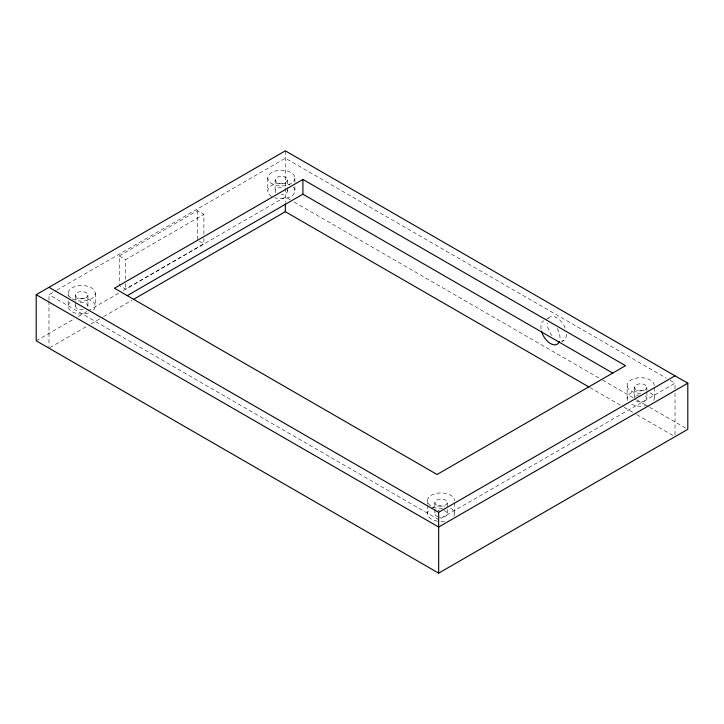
<?xml version="1.0" encoding="UTF-8"?>
<svg xmlns="http://www.w3.org/2000/svg" width="724" height="724" viewBox="0 0 724 724"><rect width="100%" height="100%" fill="white"/><g stroke="black" fill="none" stroke-linecap="round" stroke-linejoin="round"><path stroke-width="0.54" stroke-dasharray="3.62 2.71" d="M203.887 238.395L203.887 243.861L125.632 289.157L119.243 285.473L119.243 255.961L197.498 210.666L203.887 214.349L203.887 234.024M125.632 279.319L125.632 259.654L203.887 214.349M48.979 300.261L48.979 294.686L55.811 290.74M56.789 290.179L285.337 158.23L666.216 378.118M36.2 340.796L74.3 318.795M78.21 316.542L87.007 311.465M87.984 310.895L119.243 292.849M123.152 290.586L285.337 196.955L290.233 199.779M49.956 347.601L87.07 326.18M90.98 323.918L102.699 317.157M103.677 316.587L131.994 300.234M545.507 319.7L550.068 317.067M561.788 341.592L563.616 340.542M675.021 388.779L675.021 383.204L438.663 519.669L48.979 294.686M670.125 380.381L675.021 383.204M294.152 202.041L601.626 379.557M602.612 380.127L635.898 399.349M636.885 399.91L648.632 406.698M649.609 407.259L685.845 428.183M589.843 387.512L623.129 406.725M624.106 407.295L635.862 414.074M636.839 414.644L675.021 436.69M199.326 241.228L203.887 243.861M119.243 255.961L125.632 259.654M675.021 393.232L675.021 435.577M654.243 387.666L654.243 398.417M646.894 387.358A6.208 3.584 0 0 1 637.582 390.462A6.208 3.584 0 0 1 637.582 384.254A6.208 3.584 0 0 1 646.894 387.358L646.894 390.679M646.894 391.784L646.894 398.417M634.477 387.358L634.477 397.313M654.243 385.512A13.548 7.828 0 0 0 640.686 377.684A13.548 7.828 0 0 0 627.138 385.512L627.138 398.417M454.609 502.918L454.609 513.678M447.269 502.61A6.208 3.584 0 0 1 437.948 505.714A6.208 3.584 0 0 1 437.948 499.506A6.208 3.584 0 0 1 447.269 502.61L447.269 513.678M434.843 502.61L434.843 508.148M434.843 509.253L434.843 513.678M427.504 500.773L427.504 503.995M427.504 505.071L427.504 513.678M294.903 178.05A13.548 7.828 0 0 1 274.577 184.828A13.548 7.828 0 0 1 274.577 171.271A13.548 7.828 0 0 1 294.903 178.05L294.903 182.358M294.903 186.656L294.903 190.955M287.564 179.896A6.208 3.584 0 0 1 278.242 183A6.208 3.584 0 0 1 278.242 176.792A6.208 3.584 0 0 1 287.564 179.896L287.564 186.53M287.564 187.643L287.564 190.955M285.337 150.845L285.337 187.19M285.337 188.312L285.337 202.222M275.138 179.896L275.138 190.955M267.799 178.05L267.799 190.955M197.498 210.666L197.498 240.169M125.632 283.69L125.632 289.157M95.269 293.311L95.269 306.216M87.93 295.148A6.208 3.584 0 0 1 78.608 298.261A6.208 3.584 0 0 1 78.608 292.043A6.208 3.584 0 0 1 87.93 295.148L87.93 306.216M75.504 295.148L75.504 301.79M75.504 302.894L75.504 306.216M68.165 293.311L68.165 296.532M68.165 300.84L68.165 306.216M48.979 301.374L48.979 347.058M287.347 190.032A6.208 3.584 0 0 1 281.346 194.548M275.971 192.756A6.208 3.584 0 0 1 276.957 188.421A6.208 3.584 0 0 1 284.451 187.851M645.075 395.883A6.208 3.584 0 0 1 645.075 400.96A6.208 3.584 0 0 1 636.296 400.96M634.686 397.494A6.208 3.584 0 0 1 635.31 396.625M636.296 395.883A6.208 3.584 0 0 1 639.075 394.96M80.111 302.75A6.208 3.584 0 0 1 86.645 304.035A6.208 3.584 0 0 1 87.097 308.008M83.323 309.682A6.208 3.584 0 0 1 75.712 305.284M444.156 510.574A6.208 3.584 0 0 1 446.789 515.054A6.208 3.584 0 0 1 439.45 517.144M437.948 516.782A6.208 3.584 0 0 1 435.676 511.886M437.948 510.574A6.208 3.584 0 0 1 439.45 510.212M640.686 393.34A13.548 7.828 0 0 1 627.138 385.512M442.826 508.529A13.548 7.828 0 0 1 427.558 501.451A13.548 7.828 0 0 1 440.464 492.954A13.548 7.828 0 0 1 454.609 500.773M552.05 335.619A13.548 7.828 60 0 1 547.263 323.275M548.539 318.479A13.548 7.828 60 0 1 565.136 328.062M566.421 334.334A13.548 7.828 60 0 1 561.634 341.158M541.018 328.968A13.548 7.828 60 0 1 543.679 320.759M557.227 328.578A13.548 7.828 60 0 1 559.887 339.864M650.27 392.888A13.548 7.828 0 0 1 653.772 400.444M647.464 405.196A13.548 7.828 0 0 1 631.102 403.956M627.599 400.444A13.548 7.828 0 0 1 644.197 390.86M450.636 508.148A13.548 7.828 0 0 1 452.79 517.588M444.563 521.235A13.548 7.828 0 0 1 441.052 521.497M437.549 521.235A13.548 7.828 0 0 1 429.323 509.768M431.468 508.148A13.548 7.828 0 0 1 444.563 506.121M293.084 187.045A13.548 7.828 0 0 1 290.93 196.494A13.548 7.828 0 0 1 274.577 197.733M271.762 196.494A13.548 7.828 0 0 1 271.355 185.67A13.548 7.828 0 0 1 290.062 184.964M74.943 299.437A13.548 7.828 0 0 1 91.296 300.686A13.548 7.828 0 0 1 93.45 310.125M88.491 312.994A13.548 7.828 0 0 1 72.138 311.745A13.548 7.828 0 0 1 69.984 302.306M72.138 298.84A13.548 7.828 0 0 0 94.808 295.329A13.548 7.828 0 0 0 78.21 285.754A13.548 7.828 0 0 0 72.138 298.84"/><path stroke-width="1.09" d="M36.2 294.686L285.337 150.845L687.8 383.204L687.8 429.314L438.663 573.155L36.2 340.796L36.2 294.686L438.663 527.045L687.8 383.204M302.913 179.434L114.455 288.233L437.061 474.491L625.518 365.683L302.913 179.434L302.913 194.186L612.739 373.068M127.234 295.609L302.913 194.186M133.949 299.112L285.337 211.707L588.865 386.942M48.979 287.31L438.663 512.293L675.021 375.828M438.663 512.293L438.663 573.155M285.337 203.906L285.337 211.707M559.462 341.475A13.548 7.828 60 0 1 550.457 343.556A13.548 7.828 60 0 1 541.443 331.076"/></g></svg>
